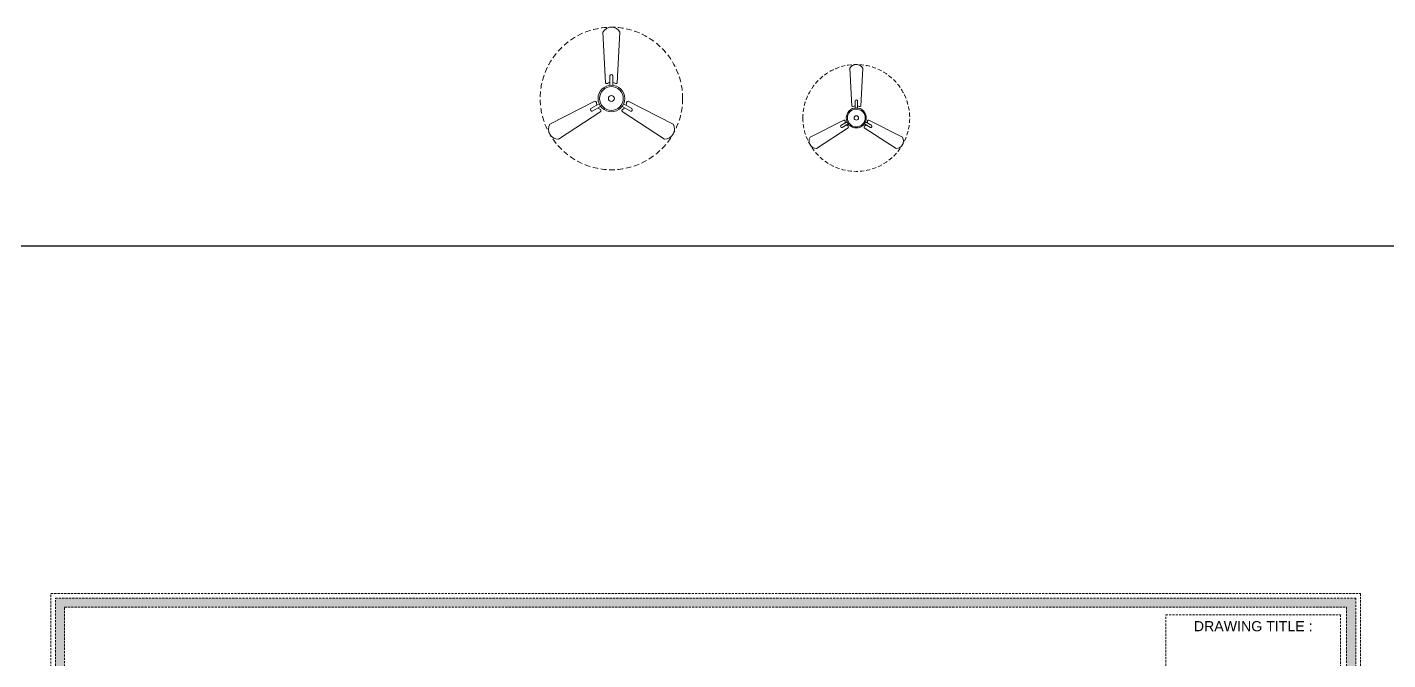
# Model space of a CAD drawing. Header units: millimetres. Extents: x 35877 to 3066687, y -650199 to -40525.
# Drawn here: x 148082 to 148693, y -179938 to -179654 of the extents above; entities that cross this region are included whole.
import ezdxf
from ezdxf.enums import TextEntityAlignment as Align

# ---------------------------------------------------------------- set-up
doc = ezdxf.new("R2010")
doc.units = ezdxf.units.MM
doc.header["$MEASUREMENT"] = 0
doc.linetypes.add('DASHED', pattern=[0.75, 0.5, -0.25])
doc.linetypes.add('DASHEDX2', pattern=[1.5, 1, -0.5])
for name, color, linetype, lineweight in [('dim05', 1, 'Continuous', 13), ('Dimension', 10, 'DASHEDX2', 20), ('Electrical', 84, 'Continuous', 30), ('FURNITURE', 32, 'Continuous', 9), ('NAME PLATE', 7, 'Continuous', 25)]:
    doc.layers.add(name, color=color, linetype=linetype, lineweight=lineweight)
doc.styles.add('Arial', font='arial.ttf')

# ---------------------------------------------------------------- blocks, each defined once
blk = doc.blocks.new('fan')
at = {"layer": 'Electrical', "lineweight": 15, "ltscale": 20, "transparency": 33554687}
for p, q in [((3300835.29, -509900.78), (3300836.47, -509923.43)), ((3300841.81, -509923.43), (3300842.99, -509900.78)), ((3300838.47, -509924.57), (3300838.47, -509920.25)), ((3300839.81, -509920.28), (3300839.81, -509924.57)), ((3300831.66, -509931.77), (3300811.45, -509942.07)), ((3300866.83, -509942.07), (3300846.62, -509931.77)), ((3300815.3, -509948.74), (3300834.33, -509936.39)), ((3300829.93, -509935.08), (3300833.64, -509932.93)), ((3300834.31, -509934.09), (3300830.57, -509936.25)), ((3300843.95, -509936.39), (3300862.98, -509948.74)), ((3300847.68, -509936.23), (3300843.97, -509934.09)), ((3300844.64, -509932.93), (3300848.38, -509935.09))]:
    blk.add_line(p, q, dxfattribs=at)
at = {"layer": 'Electrical', "linetype": 'DASHED', "lineweight": 15, "ltscale": 5, "transparency": 33554687}
blk.add_circle((3300839.14, -509930.53), 32, dxfattribs=at)
at = {"layer": 'Electrical', "lineweight": 15, "ltscale": 20, "transparency": 33554687}
for centre, major_axis, start_param, end_param in [((3300839.14, -509902.94), (3.12, 3.12), -0.272136, 1.842967), ((3300837.1, -509923.08), (0.51, 0.51), 2.863014, 4.257784), ((3300839.14, -509926.42), (2.27, -2.27), 2.565057, 2.951308), ((3300839.13, -509920.5), (0.501, 0.501), -0.465536, 1.983618), ((3300839.14, -509926.42), (2.27, 2.27), 0.19032, 0.57657), ((3300841.18, -509923.08), (0.51, -0.51), 5.167028, 6.561799), ((3300831.67, -509932.49), (0.51, -0.51), 0.978238, 2.373008), ((3300839.14, -509930.53), (4.24, -4.24), 3.14161, 9.424795), ((3300839.14, -509930.53), (3.77, -3.77), 1.749190548672175e-05, 6.283202799085073), ((3300839.14, -509930.53), (0.943, 0.943), 1.570814, 7.853999), ((3300846.61, -509932.49), (0.51, -0.51), 2.339416, 3.734186), ((3300830.46, -509935.55), (0.501, -0.501), 3.199655, 5.648809), ((3300835.59, -509932.58), (2.27, -2.27), 3.855511, 4.241762), ((3300835.59, -509932.58), (2.27, -2.27), 4.659452, 5.045703), ((3300833.71, -509936.02), (0.51, 0.51), -1.325776, 0.068994), ((3300844.57, -509936.02), (0.51, -0.51), 3.072633, 4.467404), ((3300842.69, -509932.58), (2.27, 2.27), 4.37911, 4.765361), ((3300842.69, -509932.58), (2.27, 2.27), 5.183051, 5.569301), ((3300847.83, -509935.54), (0.501, 0.501), 3.723254, 6.172408), ((3300815.25, -509944.32), (3.12, -3.12), 3.393055, 5.508159), ((3300863.03, -509944.32), (3.12, -3.12), 5.48745, 7.602554)]:
    blk.add_ellipse(centre, major_axis=major_axis, ratio=1, start_param=start_param, end_param=end_param, dxfattribs=at)

msp = doc.modelspace()

# ---------------------------------------------------------------- hatches: boundary and pattern name
at = {"layer": 'Dimension', "true_color": 0xd39e00, "transparency": 33554687}
h = msp.add_hatch(color=42, dxfattribs=at)
h.paths.add_polyline_path([(148094.233, -179910.7893), (148094.233, -180322.1545), (148678.662, -180322.1545), (148678.662, -179910.7893)])
h.paths.add_polyline_path([(148098.3346, -179914.8909), (148674.5604, -179914.8909), (148674.5604, -180318.0528), (148098.3346, -180318.0528)], flags=16)

# ---------------------------------------------------------------- linework, layer by layer
at = {"layer": 'Dimension', "color": 42, "true_color": 0xd39e00, "transparency": 33554687}
for points in [[(148092.1822, -179908.7385), (148680.7128, -179908.7385), (148680.7128, -180324.2053), (148092.1822, -180324.2053)], [(148094.233, -179910.7893), (148678.662, -179910.7893), (148678.662, -180322.1545), (148094.233, -180322.1545)], [(148098.3346, -179914.8909), (148674.5604, -179914.8909), (148674.5604, -180318.0528), (148098.3346, -180318.0528)], [(148593.2536, -180314.6771), (148593.2536, -179918.2666), (148671.7836, -179918.2666), (148671.7836, -180314.6771)]]:
    msp.add_lwpolyline(points, close=True, dxfattribs=at)
at = {"layer": 'Electrical', "lineweight": 15, "ltscale": 20, "transparency": 33554687}
for p, q in [((148340.2555, -179656.7143), (148341.4361, -179679.3679)), ((148346.7694, -179679.3678), (148347.9493, -179656.7142)), ((148343.4361, -179680.5035), (148343.4361, -179676.1831)), ((148344.7694, -179676.2183), (148344.7695, -179680.5035)), ((148336.6221, -179687.7063), (148316.4136, -179698.0113)), ((148334.8946, -179691.0131), (148338.6057, -179688.8705)), ((148339.2724, -179690.0251), (148335.5308, -179692.1854)), ((148352.6447, -179692.1675), (148348.9336, -179690.025)), ((148349.6002, -179688.8703), (148353.3418, -179691.0304)), ((148371.7926, -179698.0103), (148351.5837, -179687.706)), ((148320.2607, -179704.6743), (148339.2889, -179692.325)), ((148348.9172, -179692.3249), (148367.9458, -179704.6734))]:
    msp.add_line(p, q, dxfattribs=at)
at = {"layer": 'Electrical', "linetype": 'DASHED', "lineweight": 15, "ltscale": 5, "transparency": 33554687}
msp.add_circle((148344.1029, -179686.4663), 31.9997, dxfattribs=at)
at = {"layer": 'Electrical', "lineweight": 15, "ltscale": 20, "transparency": 33554687}
for centre, major_axis, start_param, end_param in [((148344.1024, -179658.8825), (3.1225, 3.1225), -0.27213613, 1.84296744), ((148344.0964, -179676.4412), (0.5013, 0.5013), -0.46553629, 1.9836178), ((148344.1029, -179686.4663), (4.2426, -4.2426), 3.14161015, 9.42479545), ((148344.1029, -179686.4663), (3.7712, -3.7712), 1.749190548672175e-05, 6.283202799085073), ((148342.0662, -179679.0181), (0.5096, 0.5096), 2.86301433, 4.25778447), ((148344.1028, -179682.3623), (2.2737, -2.2737), 2.56505731, 2.9513076), ((148344.1028, -179682.3623), (2.2737, 2.2737), 0.19032004, 0.57657032), ((148346.1394, -179679.018), (0.5096, -0.5096), 5.16702848, 6.56179861), ((148336.6342, -179688.4268), (0.5096, -0.5096), 0.97823827, 2.37300841), ((148340.5488, -179688.5184), (2.2737, -2.2737), 3.85551147, 4.24176175), ((148344.1029, -179686.4663), (0.9428, 0.9428), 1.570813818704242, 7.853999125883828), ((148347.6571, -179688.5183), (2.2737, 2.2737), 5.18305119, 5.56930147), ((148351.5716, -179688.4266), (0.5096, -0.5096), 2.33941556, 3.73418569), ((148335.4242, -179691.4845), (0.5013, -0.5013), 3.19965514, 5.64880923), ((148340.5488, -179688.5184), (2.2737, -2.2737), 4.65945242, 5.0457027), ((148338.6709, -179691.9543), (0.5096, 0.5096), -1.32577587, 0.06899427), ((148349.5351, -179691.9541), (0.5096, -0.5096), 3.07263337, 4.46740351), ((148347.6571, -179688.5183), (2.2737, 2.2737), 4.37911025, 4.76536053), ((148352.7882, -179691.4732), (0.5013, 0.5013), 3.72325391, 6.17240801), ((148320.2149, -179700.2586), (3.1225, -3.1225), 3.3930553, 5.50815887), ((148367.9914, -179700.2578), (3.1225, -3.1225), 5.4874504, 7.60255397)]:
    msp.add_ellipse(centre, major_axis=major_axis, ratio=1, start_param=start_param, end_param=end_param, dxfattribs=at)
at = {"layer": 'FURNITURE', "color": 3, "lineweight": 30, "transparency": 33554687}
msp.add_lwpolyline([(146749.8863, -179752.6339), (149941.8628, -179752.6339), (149941.8628, -180503.6662), (146749.8863, -180503.6662)], close=True, dxfattribs=at)

# ---------------------------------------------------------------- block references
at = {"layer": 'dim05', "color": 1, "lineweight": 35, "transparency": 33554687, "xscale": -0.7500069902881101, "yscale": 0.7500069902881101, "zscale": 0.7500069902881101}
msp.add_blockref('fan', (2624106.6024, 202756.2713, -0.2268), dxfattribs=at)

# ---------------------------------------------------------------- texts
at = {"layer": 'NAME PLATE', "transparency": 33554687, "style": 'Arial'}
msp.add_text('DRAWING TITLE : ', height=4.555859, dxfattribs=at).set_placement((148633.4497, -179925.6847), align=Align.CENTER)

doc.saveas('drawing.dxf')
